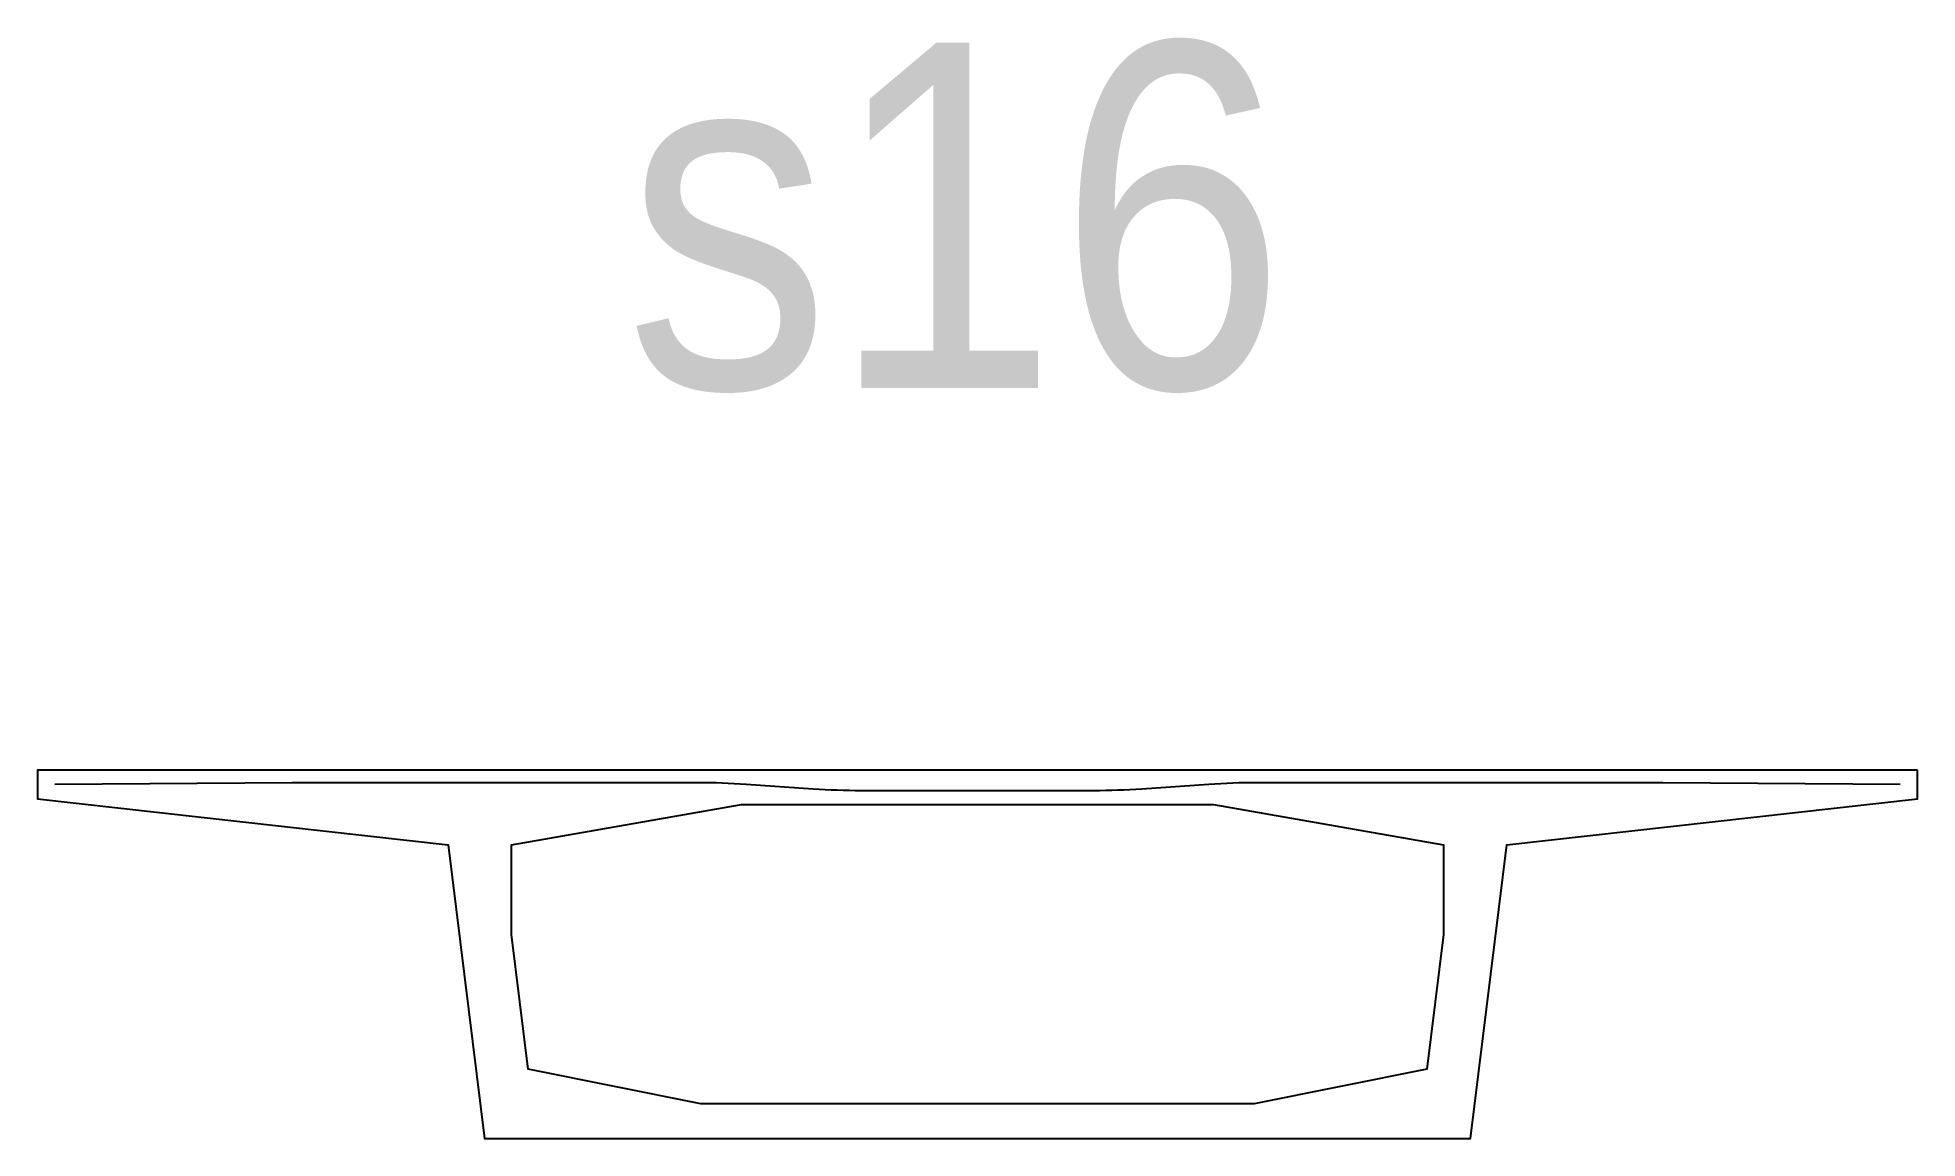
# Model space of a CAD drawing. Header units: metres. Extents: x -8.2 to 8.2, y -3.2 to 6.4.
import ezdxf
from ezdxf.enums import TextEntityAlignment as Align

# ---------------------------------------------------------------- set-up
doc = ezdxf.new("R2010")
doc.units = ezdxf.units.M
doc.header["$MEASUREMENT"] = 0
for name, color, linetype in [('INPOLY', 1, 'Continuous'), ('OUTPOLY', 4, 'Continuous'), ('PT-TOP-1', 2, 'Continuous'), ('TEXT', 95, 'Continuous')]:
    doc.layers.add(name, color=color, linetype=linetype)
doc.styles.get("Standard").update_dxf_attribs({"font": 'arial.ttf'})

msp = doc.modelspace()

# ---------------------------------------------------------------- linework, layer by layer
at = {"layer": 'INPOLY'}
msp.add_lwpolyline([(2.405, -2.9), (-2.405, -2.9), (-3.905, -2.6), (-4.05, -1.429), (-4.05, -0.65), (-2.05, -0.3), (2.05, -0.3), (4.05, -0.65), (4.05, -1.429), (3.905, -2.6)], close=True, dxfattribs=at)
at = {"layer": 'OUTPOLY'}
msp.add_lwpolyline([(8.17, 0), (-8.17, 0), (-8.17, -0.25), (-4.6, -0.65), (-4.284, -3.2), (4.284, -3.2), (4.6, -0.65), (8.17, -0.25)], close=True, dxfattribs=at)
at = {"layer": 'PT-TOP-1'}
msp.add_lwpolyline([(8.02, -0.125), (5.956, -0.11, 0.001786), (5.884, -0.11), (2.43, -0.11, 0.017473), (2.011, -0.125), (1.429, -0.165, -0.017473), (1.01, -0.18), (0, -0.18), (-1.01, -0.18, -0.017473), (-1.429, -0.165), (-2.011, -0.125, 0.017473), (-2.43, -0.11), (-5.884, -0.11, 0.001786), (-5.956, -0.11), (-8.02, -0.125)], format="xyb", dxfattribs=at)

# ---------------------------------------------------------------- texts
at = {"layer": 'TEXT', "linetype": 'Continuous', "width": 0.85}
msp.add_text('s16', height=3, dxfattribs=at).set_placement((-0.19, 4.818), align=Align.MIDDLE_CENTER)

doc.saveas('drawing.dxf')
